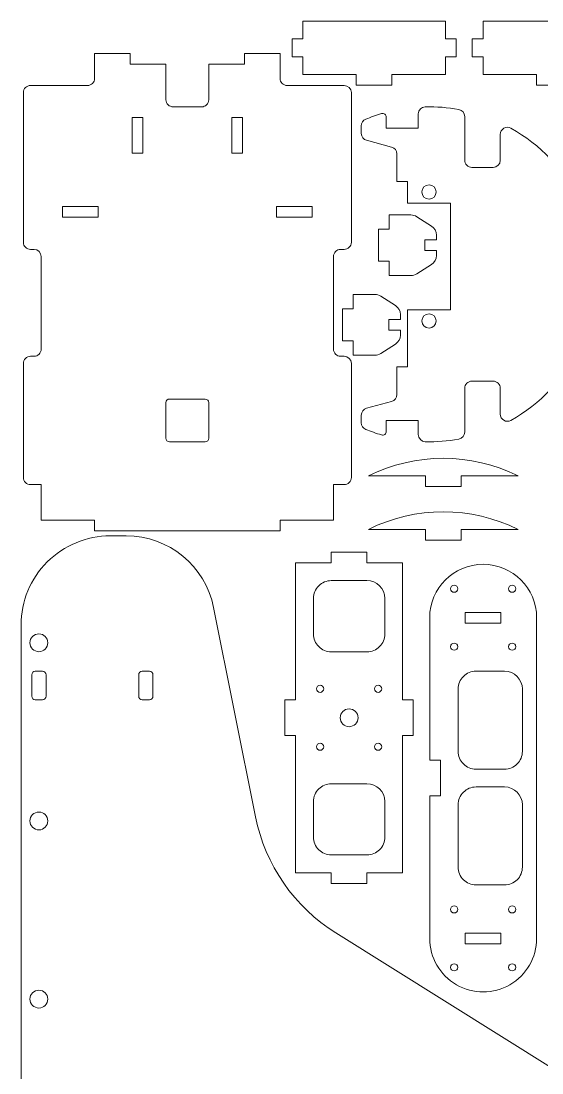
# Model space of a CAD drawing. Header units: millimetres. Extents: x -302 to 289, y -225 to 226.
# Drawn here: x -302.4 to -156.3, y -74.2 to 221 of the extents above; entities that cross this region are included whole.
import ezdxf

# ---------------------------------------------------------------- set-up
doc = ezdxf.new("R2010")
doc.units = ezdxf.units.MM
doc.header["$MEASUREMENT"] = 0
doc.layers.add('Visible (ANSI)', color=7, linetype='Continuous')

msp = doc.modelspace()

# ---------------------------------------------------------------- linework, layer by layer
at = {"layer": 'Visible (ANSI)', "lineweight": 9}
for points in [[(-223.3376, 216.016), (-223.3376, 216.016), (-223.3376, 221.016), (-223.3376, 221.016)], [(-223.3376, 221.016), (-223.3376, 221.016), (-183.3376, 221.016), (-183.3376, 221.016)], [(-183.3376, 221.016), (-183.3376, 221.016), (-183.3376, 216.016), (-183.3376, 216.016)], [(-172.7916, 216.016), (-172.7916, 216.016), (-172.7916, 221.016), (-172.7916, 221.016)], [(-172.7916, 221.016), (-172.7916, 221.016), (-132.7916, 221.016), (-132.7916, 221.016)], [(-226.3376, 211.016), (-226.3376, 211.016), (-226.3376, 216.016), (-226.3376, 216.016)], [(-226.3376, 216.016), (-226.3376, 216.016), (-223.3376, 216.016), (-223.3376, 216.016)], [(-183.3376, 216.016), (-183.3376, 216.016), (-180.3376, 216.016), (-180.3376, 216.016)], [(-180.3376, 216.016), (-180.3376, 216.016), (-180.3376, 211.016), (-180.3376, 211.016)], [(-175.7916, 211.016), (-175.7916, 211.016), (-175.7916, 216.016), (-175.7916, 216.016)], [(-175.7916, 216.016), (-175.7916, 216.016), (-172.7916, 216.016), (-172.7916, 216.016)], [(-281.7267, 204.9272), (-281.7267, 204.9272), (-281.7267, 211.9272), (-281.7267, 211.9272)], [(-281.7267, 211.9272), (-281.7267, 211.9272), (-271.7267, 211.9272), (-271.7267, 211.9272)], [(-271.7267, 211.9272), (-271.7267, 211.9272), (-271.7267, 208.9272), (-271.7267, 208.9272)], [(-239.7267, 208.9272), (-239.7267, 208.9272), (-239.7267, 211.9272), (-239.7267, 211.9272)], [(-239.7267, 211.9272), (-239.7267, 211.9272), (-229.7267, 211.9272), (-229.7267, 211.9272)], [(-229.7267, 211.9272), (-229.7267, 211.9272), (-229.7267, 204.9272), (-229.7267, 204.9272)], [(-223.3376, 211.016), (-223.3376, 211.016), (-226.3376, 211.016), (-226.3376, 211.016)], [(-223.3376, 206.016), (-223.3376, 206.016), (-223.3376, 211.016), (-223.3376, 211.016)], [(-180.3376, 211.016), (-180.3376, 211.016), (-183.3376, 211.016), (-183.3376, 211.016)], [(-183.3376, 211.016), (-183.3376, 211.016), (-183.3376, 206.016), (-183.3376, 206.016)], [(-172.7916, 211.016), (-172.7916, 211.016), (-175.7916, 211.016), (-175.7916, 211.016)], [(-172.7916, 206.016), (-172.7916, 206.016), (-172.7916, 211.016), (-172.7916, 211.016)], [(-271.7267, 208.9272), (-271.7267, 208.9272), (-261.7267, 208.9272), (-261.7267, 208.9272)], [(-261.7267, 208.9272), (-261.7267, 208.9272), (-261.7267, 198.9272), (-261.7267, 198.9272)], [(-249.7267, 198.9272), (-249.7267, 198.9272), (-249.7267, 208.9272), (-249.7267, 208.9272)], [(-249.7267, 208.9272), (-249.7267, 208.9272), (-239.7267, 208.9272), (-239.7267, 208.9272)], [(-208.3376, 206.016), (-208.3376, 206.016), (-223.3376, 206.016), (-223.3376, 206.016)], [(-208.3376, 203.016), (-208.3376, 203.016), (-208.3376, 206.016), (-208.3376, 206.016)], [(-183.3376, 206.016), (-183.3376, 206.016), (-198.3376, 206.016), (-198.3376, 206.016)], [(-198.3376, 206.016), (-198.3376, 206.016), (-198.3376, 203.016), (-198.3376, 203.016)], [(-157.7916, 206.016), (-157.7916, 206.016), (-172.7916, 206.016), (-172.7916, 206.016)], [(-157.7916, 203.016), (-157.7916, 203.016), (-157.7916, 206.016), (-157.7916, 206.016)], [(-301.7267, 158.9272), (-301.7267, 158.9272), (-301.7267, 200.9272), (-301.7267, 200.9272)], [(-299.7267, 202.9272), (-299.7267, 202.9272), (-283.7267, 202.9272), (-283.7267, 202.9272)], [(-227.7267, 202.9272), (-227.7267, 202.9272), (-211.7267, 202.9272), (-211.7267, 202.9272)], [(-209.7267, 200.9272), (-209.7267, 202.0318), (-210.6221, 202.9272), (-211.7266, 202.9272)], [(-209.7267, 200.9272), (-209.7267, 200.9272), (-209.7267, 158.9272), (-209.7267, 158.9272)], [(-198.3376, 203.016), (-198.3376, 203.016), (-208.3376, 203.016), (-208.3376, 203.016)], [(-147.7916, 203.016), (-147.7916, 203.016), (-157.7916, 203.016), (-157.7916, 203.016)], [(-259.7267, 196.9272), (-259.7267, 196.9272), (-251.7267, 196.9272), (-251.7267, 196.9272)], [(-201.2204, 195.0303), (-202.7368, 194.5836), (-204.2297, 194.0606), (-205.6933, 193.4634)], [(-188.9822, 196.9347), (-190.0692, 196.9105), (-190.9378, 196.0224), (-190.9378, 194.9352)], [(-190.9378, 190.9463), (-190.9378, 190.9463), (-190.9378, 194.9352), (-190.9378, 194.9352)], [(-179.5822, 196.1976), (-182.6829, 196.7578), (-185.8321, 197.0047), (-188.9822, 196.9347)], [(-177.9378, 194.2295), (-177.9378, 195.1969), (-178.6302, 196.0256), (-179.5822, 196.1976)], [(-271.2267, 193.9272), (-271.2267, 193.9272), (-268.2267, 193.9272), (-268.2267, 193.9272)], [(-271.2267, 183.9272), (-271.2267, 183.9272), (-271.2267, 193.9272), (-271.2267, 193.9272)], [(-268.2267, 193.9272), (-268.2267, 193.9272), (-268.2267, 183.9272), (-268.2267, 183.9272)], [(-243.2267, 193.9272), (-243.2267, 193.9272), (-240.2267, 193.9272), (-240.2267, 193.9272)], [(-243.2267, 183.9272), (-243.2267, 183.9272), (-243.2267, 193.9272), (-243.2267, 193.9272)], [(-240.2267, 193.9272), (-240.2267, 193.9272), (-240.2267, 183.9272), (-240.2267, 183.9272)], [(-205.6933, 193.4634), (-206.4459, 193.1564), (-206.9378, 192.4244), (-206.9378, 191.6116)], [(-199.9378, 194.0711), (-199.9378, 194.0711), (-199.9378, 190.9463), (-199.9378, 190.9463)], [(-177.9378, 194.2295), (-177.9378, 194.2295), (-177.9378, 181.9463), (-177.9378, 181.9463)], [(-206.9378, 189.4693), (-206.9378, 189.4693), (-206.9378, 191.6116), (-206.9378, 191.6116)], [(-206.9378, 189.4693), (-206.9378, 188.5641), (-206.3298, 187.7717), (-205.4554, 187.5375)], [(-199.9378, 190.9463), (-199.9378, 190.9463), (-190.9378, 190.9463), (-190.9378, 190.9463)], [(-167.9378, 181.9463), (-167.9378, 181.9463), (-167.9378, 189.2019), (-167.9378, 189.2019)], [(-145.8902, 170.9463), (-150.099, 179.3734), (-156.7428, 186.3414), (-164.96, 190.9465)], [(-198.4201, 185.6524), (-198.4201, 185.6524), (-205.4554, 187.5375), (-205.4554, 187.5375)], [(-268.2267, 183.9272), (-268.2267, 183.9272), (-271.2267, 183.9272), (-271.2267, 183.9272)], [(-240.2267, 183.9272), (-240.2267, 183.9272), (-243.2267, 183.9272), (-243.2267, 183.9272)], [(-196.9378, 183.7205), (-196.9378, 184.6257), (-197.5458, 185.4181), (-198.4201, 185.6524)], [(-196.9378, 175.9463), (-196.9378, 175.9463), (-196.9378, 183.7205), (-196.9378, 183.7205)], [(-169.9378, 179.9463), (-168.8332, 179.9463), (-167.9378, 180.8417), (-167.9378, 181.9463)], [(-175.9378, 179.9463), (-175.9378, 179.9463), (-169.9378, 179.9463), (-169.9378, 179.9463)], [(-193.9378, 175.9463), (-193.9378, 175.9463), (-196.9378, 175.9463), (-196.9378, 175.9463)], [(-193.9378, 169.9463), (-193.9378, 169.9463), (-193.9378, 175.9463), (-193.9378, 175.9463)], [(-290.7267, 168.9272), (-290.7267, 168.9272), (-280.7267, 168.9272), (-280.7267, 168.9272)], [(-290.7267, 165.9272), (-290.7267, 165.9272), (-290.7267, 168.9272), (-290.7267, 168.9272)], [(-280.7267, 168.9272), (-280.7267, 168.9272), (-280.7267, 165.9272), (-280.7267, 165.9272)], [(-230.7267, 168.9272), (-230.7267, 168.9272), (-220.7267, 168.9272), (-220.7267, 168.9272)], [(-230.7267, 165.9272), (-230.7267, 165.9272), (-230.7267, 168.9272), (-230.7267, 168.9272)], [(-220.7267, 168.9272), (-220.7267, 168.9272), (-220.7267, 165.9272), (-220.7267, 165.9272)], [(-181.9378, 169.9463), (-181.9378, 169.9463), (-193.9378, 169.9463), (-193.9378, 169.9463)], [(-181.9378, 139.9464), (-181.9378, 139.9464), (-181.9378, 169.9463), (-181.9378, 169.9463)], [(-280.7267, 165.9272), (-280.7267, 165.9272), (-290.7267, 165.9272), (-290.7267, 165.9272)], [(-220.7267, 165.9272), (-220.7267, 165.9272), (-230.7267, 165.9272), (-230.7267, 165.9272)], [(-199.1281, 162.5835), (-199.1281, 162.5835), (-199.1281, 166.5835), (-199.1281, 166.5835)], [(-199.1281, 166.5835), (-199.1281, 166.5835), (-193.006, 166.5835), (-193.006, 166.5835)], [(-191.3887, 166.1103), (-191.8715, 166.4193), (-192.4328, 166.5835), (-193.006, 166.5835)], [(-191.3887, 166.1103), (-191.3887, 166.1103), (-187.2614, 163.4685), (-187.2614, 163.4685)], [(-202.1281, 153.5835), (-202.1281, 153.5835), (-202.1281, 162.5835), (-202.1281, 162.5835)], [(-202.1281, 162.5835), (-202.1281, 162.5835), (-199.1281, 162.5835), (-199.1281, 162.5835)], [(-185.8787, 160.9418), (-185.8787, 161.9647), (-186.3999, 162.9171), (-187.2614, 163.4685)], [(-185.8787, 159.5835), (-185.8787, 159.5835), (-189.1281, 159.5835), (-189.1281, 159.5835)], [(-189.1281, 159.5835), (-189.1281, 159.5835), (-189.1281, 156.5835), (-189.1281, 156.5835)], [(-185.8787, 160.9418), (-185.8787, 160.9418), (-185.8787, 159.5835), (-185.8787, 159.5835)], [(-298.7267, 156.9272), (-298.7267, 156.9272), (-299.7267, 156.9272), (-299.7267, 156.9272)], [(-296.7267, 154.9272), (-296.7267, 156.0318), (-297.6221, 156.9272), (-298.7266, 156.9272)], [(-211.7267, 156.9272), (-211.7267, 156.9272), (-212.7267, 156.9272), (-212.7267, 156.9272)], [(-189.1281, 156.5835), (-189.1281, 156.5835), (-185.8787, 156.5835), (-185.8787, 156.5835)], [(-185.8787, 156.5835), (-185.8787, 156.5835), (-185.8787, 155.2252), (-185.8787, 155.2252)], [(-296.7267, 128.9272), (-296.7267, 128.9272), (-296.7267, 154.9272), (-296.7267, 154.9272)], [(-214.7267, 154.9272), (-214.7267, 154.9272), (-214.7267, 128.9272), (-214.7267, 128.9272)], [(-199.1281, 153.5835), (-199.1281, 153.5835), (-202.1281, 153.5835), (-202.1281, 153.5835)], [(-199.1281, 149.5835), (-199.1281, 149.5835), (-199.1281, 153.5835), (-199.1281, 153.5835)], [(-187.2614, 152.6985), (-186.3999, 153.2499), (-185.8787, 154.2023), (-185.8787, 155.2252)], [(-187.2614, 152.6985), (-187.2614, 152.6985), (-191.3887, 150.0568), (-191.3887, 150.0568)], [(-193.006, 149.5835), (-193.006, 149.5835), (-199.1281, 149.5835), (-199.1281, 149.5835)], [(-193.006, 149.5835), (-192.4328, 149.5835), (-191.8715, 149.7477), (-191.3887, 150.0568)], [(-209.2225, 140.2564), (-209.2225, 140.2564), (-209.2225, 144.2564), (-209.2225, 144.2564)], [(-209.2225, 144.2564), (-209.2225, 144.2564), (-203.1004, 144.2564), (-203.1004, 144.2564)], [(-201.4831, 143.7832), (-201.9659, 144.0922), (-202.5272, 144.2564), (-203.1004, 144.2564)], [(-201.4831, 143.7832), (-201.4831, 143.7832), (-197.3558, 141.1414), (-197.3558, 141.1414)], [(-212.2225, 131.2564), (-212.2225, 131.2564), (-212.2225, 140.2564), (-212.2225, 140.2564)], [(-212.2225, 140.2564), (-212.2225, 140.2564), (-209.2225, 140.2564), (-209.2225, 140.2564)], [(-195.9731, 138.6147), (-195.9731, 139.6376), (-196.4943, 140.59), (-197.3558, 141.1414)], [(-193.9378, 123.9464), (-193.9378, 123.9464), (-193.9378, 139.9464), (-193.9378, 139.9464)], [(-193.9378, 139.9464), (-193.9378, 139.9464), (-181.9378, 139.9464), (-181.9378, 139.9464)], [(-195.9731, 137.2564), (-195.9731, 137.2564), (-199.2225, 137.2564), (-199.2225, 137.2564)], [(-199.2225, 137.2564), (-199.2225, 137.2564), (-199.2225, 134.2564), (-199.2225, 134.2564)], [(-195.9731, 138.6147), (-195.9731, 138.6147), (-195.9731, 137.2564), (-195.9731, 137.2564)], [(-199.2225, 134.2564), (-199.2225, 134.2564), (-195.9731, 134.2564), (-195.9731, 134.2564)], [(-197.3558, 130.3714), (-196.4943, 130.9228), (-195.9731, 131.8752), (-195.9731, 132.8981)], [(-195.9731, 134.2564), (-195.9731, 134.2564), (-195.9731, 132.8981), (-195.9731, 132.8981)], [(-209.2225, 131.2564), (-209.2225, 131.2564), (-212.2225, 131.2564), (-212.2225, 131.2564)], [(-209.2225, 127.2564), (-209.2225, 127.2564), (-209.2225, 131.2564), (-209.2225, 131.2564)], [(-197.3558, 130.3714), (-197.3558, 130.3714), (-201.4831, 127.7297), (-201.4831, 127.7297)], [(-203.1004, 127.2564), (-203.1004, 127.2564), (-209.2225, 127.2564), (-209.2225, 127.2564)], [(-203.1004, 127.2564), (-202.5272, 127.2564), (-201.9659, 127.4206), (-201.4831, 127.7297)], [(-164.96, 108.9461), (-156.7428, 113.5513), (-150.099, 120.5193), (-145.8902, 128.9464)], [(-301.7267, 92.9272), (-301.7267, 92.9272), (-301.7267, 124.9272), (-301.7267, 124.9272)], [(-299.7267, 126.9272), (-299.7267, 126.9272), (-298.7267, 126.9272), (-298.7267, 126.9272)], [(-212.7267, 126.9272), (-212.7267, 126.9272), (-211.7267, 126.9272), (-211.7267, 126.9272)], [(-209.7267, 124.9272), (-209.7267, 126.0318), (-210.6221, 126.9272), (-211.7266, 126.9272)], [(-209.7267, 124.9272), (-209.7267, 124.9272), (-209.7267, 92.9272), (-209.7267, 92.9272)], [(-196.9378, 116.1722), (-196.9378, 116.1722), (-196.9378, 123.9464), (-196.9378, 123.9464)], [(-196.9378, 123.9464), (-196.9378, 123.9464), (-193.9378, 123.9464), (-193.9378, 123.9464)], [(-169.9378, 119.9464), (-169.9378, 119.9464), (-175.9378, 119.9464), (-175.9378, 119.9464)], [(-198.4201, 114.2403), (-197.5458, 114.4746), (-196.9378, 115.2669), (-196.9378, 116.1721)], [(-177.9378, 117.9464), (-177.9378, 117.9464), (-177.9378, 105.6632), (-177.9378, 105.6632)], [(-167.9378, 110.6908), (-167.9378, 110.6908), (-167.9378, 117.9464), (-167.9378, 117.9464)], [(-261.7267, 103.9272), (-261.7267, 103.9272), (-261.7267, 113.9272), (-261.7267, 113.9272)], [(-260.7267, 114.9272), (-260.7267, 114.9272), (-250.7267, 114.9272), (-250.7267, 114.9272)], [(-249.7267, 113.9272), (-249.7267, 114.4795), (-250.1744, 114.9272), (-250.7267, 114.9272)], [(-249.7267, 113.9272), (-249.7267, 113.9272), (-249.7267, 103.9272), (-249.7267, 103.9272)], [(-205.4554, 112.3552), (-206.3298, 112.1209), (-206.9378, 111.3286), (-206.9378, 110.4234)], [(-205.4554, 112.3552), (-205.4554, 112.3552), (-198.4201, 114.2403), (-198.4201, 114.2403)], [(-206.9378, 108.2811), (-206.9378, 108.2811), (-206.9378, 110.4234), (-206.9378, 110.4234)], [(-206.9378, 108.2811), (-206.9378, 107.4683), (-206.4459, 106.7363), (-205.6933, 106.4293)], [(-205.6933, 106.4293), (-204.2297, 105.8321), (-202.7368, 105.3091), (-201.2204, 104.8623)], [(-190.9378, 108.9464), (-190.9378, 108.9464), (-199.9378, 108.9464), (-199.9378, 108.9464)], [(-199.9378, 108.9464), (-199.9378, 108.9464), (-199.9378, 105.8216), (-199.9378, 105.8216)], [(-190.9378, 104.9575), (-190.9378, 104.9575), (-190.9378, 108.9464), (-190.9378, 108.9464)], [(-190.9378, 104.9575), (-190.9378, 103.8702), (-190.0692, 102.9822), (-188.9822, 102.958)], [(-188.9822, 102.958), (-185.8321, 102.888), (-182.6829, 103.1349), (-179.5822, 103.6951)], [(-179.5822, 103.6951), (-178.6302, 103.867), (-177.9378, 104.6958), (-177.9378, 105.6632)], [(-250.7267, 102.9272), (-250.7267, 102.9272), (-260.7267, 102.9272), (-260.7267, 102.9272)], [(-162.949, 93.35), (-176.1704, 99.9532), (-191.7276, 99.9532), (-204.949, 93.35)], [(-188.949, 93.35), (-188.949, 93.35), (-204.949, 93.35), (-204.949, 93.35)], [(-188.949, 90.35), (-188.949, 90.35), (-188.949, 93.35), (-188.949, 93.35)], [(-162.949, 93.35), (-162.949, 93.35), (-178.949, 93.35), (-178.949, 93.35)], [(-178.949, 93.35), (-178.949, 93.35), (-178.949, 90.35), (-178.949, 90.35)], [(-296.7267, 90.9272), (-296.7267, 90.9272), (-299.7267, 90.9272), (-299.7267, 90.9272)], [(-296.7267, 80.9272), (-296.7267, 80.9272), (-296.7267, 90.9272), (-296.7267, 90.9272)], [(-211.7267, 90.9272), (-211.7267, 90.9272), (-214.7267, 90.9272), (-214.7267, 90.9272)], [(-214.7267, 90.9272), (-214.7267, 90.9272), (-214.7267, 80.9272), (-214.7267, 80.9272)], [(-178.949, 90.35), (-178.949, 90.35), (-188.949, 90.35), (-188.949, 90.35)], [(-162.949, 78.328), (-176.1704, 84.9312), (-191.7276, 84.9312), (-204.949, 78.328)], [(-281.7267, 80.9272), (-281.7267, 80.9272), (-296.7267, 80.9272), (-296.7267, 80.9272)], [(-281.7267, 77.9272), (-281.7267, 77.9272), (-281.7267, 80.9272), (-281.7267, 80.9272)], [(-214.7267, 80.9272), (-214.7267, 80.9272), (-229.7267, 80.9272), (-229.7267, 80.9272)], [(-229.7267, 80.9272), (-229.7267, 80.9272), (-229.7267, 77.9272), (-229.7267, 77.9272)], [(-229.7267, 77.9272), (-229.7267, 77.9272), (-281.7267, 77.9272), (-281.7267, 77.9272)], [(-188.949, 78.328), (-188.949, 78.328), (-204.949, 78.328), (-204.949, 78.328)], [(-188.949, 75.328), (-188.949, 75.328), (-188.949, 78.328), (-188.949, 78.328)], [(-162.949, 78.328), (-162.949, 78.328), (-178.949, 78.328), (-178.949, 78.328)], [(-178.949, 78.328), (-178.949, 78.328), (-178.949, 75.328), (-178.949, 75.328)], [(-272.8659, 76.5253), (-272.8659, 76.5253), (-277.3709, 76.5253), (-277.3709, 76.5253)], [(-248.3514, 56.4283), (-250.6886, 68.1139), (-260.9489, 76.5253), (-272.8659, 76.5253)], [(-178.949, 75.328), (-178.949, 75.328), (-188.949, 75.328), (-188.949, 75.328)], [(-215.3483, 68.9795), (-215.3483, 68.9795), (-215.3483, 71.9795), (-215.3483, 71.9795)], [(-215.3483, 71.9795), (-215.3483, 71.9795), (-205.3483, 71.9795), (-205.3483, 71.9795)], [(-205.3483, 71.9795), (-205.3483, 71.9795), (-205.3483, 68.9795), (-205.3483, 68.9795)], [(-225.3483, 30.4795), (-225.3483, 30.4795), (-225.3483, 68.9795), (-225.3483, 68.9795)], [(-225.3483, 68.9795), (-225.3483, 68.9795), (-215.3483, 68.9795), (-215.3483, 68.9795)], [(-205.3483, 68.9795), (-205.3483, 68.9795), (-195.3483, 68.9795), (-195.3483, 68.9795)], [(-195.3483, 68.9795), (-195.3483, 68.9795), (-195.3483, 30.4795), (-195.3483, 30.4795)], [(-215.3483, 63.9795), (-215.3483, 63.9795), (-205.3483, 63.9795), (-205.3483, 63.9795)], [(-200.3483, 58.9795), (-200.3483, 61.7409), (-202.5868, 63.9795), (-205.3482, 63.9795)], [(-236.6025, -2.3164), (-236.6025, -2.3164), (-248.3514, 56.4283), (-248.3514, 56.4283)], [(-220.3483, 48.9795), (-220.3483, 48.9795), (-220.3483, 58.9795), (-220.3483, 58.9795)], [(-200.3483, 58.9795), (-200.3483, 58.9795), (-200.3483, 48.9795), (-200.3483, 48.9795)], [(-187.7537, 13.5598), (-187.7537, 13.5598), (-187.7537, 53.5598), (-187.7537, 53.5598)], [(-177.7537, 55.0598), (-177.7537, 55.0598), (-167.7537, 55.0598), (-167.7537, 55.0598)], [(-177.7537, 52.0598), (-177.7537, 52.0598), (-177.7537, 55.0598), (-177.7537, 55.0598)], [(-167.7537, 55.0598), (-167.7537, 55.0598), (-167.7537, 52.0598), (-167.7537, 52.0598)], [(-157.7537, 53.5598), (-157.7537, 53.5598), (-157.7537, -36.4402), (-157.7537, -36.4402)], [(-302.3709, 51.5253), (-302.3709, 51.5253), (-302.3709, -107.7134), (-302.3709, -107.7134)], [(-167.7537, 52.0598), (-167.7537, 52.0598), (-177.7537, 52.0598), (-177.7537, 52.0598)], [(-205.3483, 43.9795), (-205.3483, 43.9795), (-215.3483, 43.9795), (-215.3483, 43.9795)], [(-298.3709, 38.5253), (-298.3709, 38.5253), (-296.3709, 38.5253), (-296.3709, 38.5253)], [(-268.3709, 38.5253), (-268.3709, 38.5253), (-266.3709, 38.5253), (-266.3709, 38.5253)], [(-174.7537, 38.5598), (-174.7537, 38.5598), (-166.7537, 38.5598), (-166.7537, 38.5598)], [(-161.7537, 33.5598), (-161.7537, 36.3213), (-163.9923, 38.5598), (-166.7537, 38.5598)], [(-299.3709, 31.5253), (-299.3709, 31.5253), (-299.3709, 37.5253), (-299.3709, 37.5253)], [(-295.3709, 37.5253), (-295.3709, 37.5253), (-295.3709, 31.5253), (-295.3709, 31.5253)], [(-269.3709, 31.5253), (-269.3709, 31.5253), (-269.3709, 37.5253), (-269.3709, 37.5253)], [(-265.3709, 37.5253), (-265.3709, 37.5253), (-265.3709, 31.5253), (-265.3709, 31.5253)], [(-179.7537, 16.0598), (-179.7537, 16.0598), (-179.7537, 33.5598), (-179.7537, 33.5598)], [(-161.7537, 33.5598), (-161.7537, 33.5598), (-161.7537, 16.0598), (-161.7537, 16.0598)], [(-296.3709, 30.5253), (-296.3709, 30.5253), (-298.3709, 30.5253), (-298.3709, 30.5253)], [(-296.3709, 30.5254), (-295.8186, 30.5254), (-295.3709, 30.9731), (-295.3709, 31.5253)], [(-266.3709, 30.5253), (-266.3709, 30.5253), (-268.3709, 30.5253), (-268.3709, 30.5253)], [(-266.3709, 30.5254), (-265.8186, 30.5254), (-265.3709, 30.9731), (-265.3709, 31.5253)], [(-228.3483, 20.4795), (-228.3483, 20.4795), (-228.3483, 30.4795), (-228.3483, 30.4795)], [(-228.3483, 30.4795), (-228.3483, 30.4795), (-225.3483, 30.4795), (-225.3483, 30.4795)], [(-195.3483, 30.4795), (-195.3483, 30.4795), (-192.3483, 30.4795), (-192.3483, 30.4795)], [(-192.3483, 30.4795), (-192.3483, 30.4795), (-192.3483, 20.4795), (-192.3483, 20.4795)], [(-225.3483, 20.4795), (-225.3483, 20.4795), (-228.3483, 20.4795), (-228.3483, 20.4795)], [(-225.3483, -18.0204), (-225.3483, -18.0204), (-225.3483, 20.4795), (-225.3483, 20.4795)], [(-192.3483, 20.4795), (-192.3483, 20.4795), (-195.3483, 20.4795), (-195.3483, 20.4795)], [(-195.3483, 20.4795), (-195.3483, 20.4795), (-195.3483, -18.0204), (-195.3483, -18.0204)], [(-184.7537, 13.5598), (-184.7537, 13.5598), (-187.7537, 13.5598), (-187.7537, 13.5598)], [(-184.7537, 3.5598), (-184.7537, 3.5598), (-184.7537, 13.5598), (-184.7537, 13.5598)], [(-166.7537, 11.0598), (-166.7537, 11.0598), (-174.7537, 11.0598), (-174.7537, 11.0598)], [(-215.3483, 6.9796), (-215.3483, 6.9796), (-205.3483, 6.9796), (-205.3483, 6.9796)], [(-200.3483, 1.9796), (-200.3483, 4.741), (-202.5868, 6.9796), (-205.3482, 6.9796)], [(-174.7537, 6.0598), (-174.7537, 6.0598), (-166.7537, 6.0598), (-166.7537, 6.0598)], [(-161.7537, 1.0598), (-161.7537, 3.8213), (-163.9923, 6.0598), (-166.7537, 6.0598)], [(-187.7537, -36.4402), (-187.7537, -36.4402), (-187.7537, 3.5598), (-187.7537, 3.5598)], [(-187.7537, 3.5598), (-187.7537, 3.5598), (-184.7537, 3.5598), (-184.7537, 3.5598)], [(-220.3483, -8.0204), (-220.3483, -8.0204), (-220.3483, 1.9796), (-220.3483, 1.9796)], [(-200.3483, 1.9796), (-200.3483, 1.9796), (-200.3483, -8.0204), (-200.3483, -8.0204)], [(-179.7537, -16.4402), (-179.7537, -16.4402), (-179.7537, 1.0598), (-179.7537, 1.0598)], [(-161.7537, 1.0598), (-161.7537, 1.0598), (-161.7537, -16.4402), (-161.7537, -16.4402)], [(-236.6025, -2.3164), (-233.9018, -15.82), (-225.7512, -27.6119), (-214.0734, -34.9106)], [(-205.3483, -13.0204), (-205.3483, -13.0204), (-215.3483, -13.0204), (-215.3483, -13.0204)], [(-215.3483, -18.0204), (-215.3483, -18.0204), (-225.3483, -18.0204), (-225.3483, -18.0204)], [(-215.3483, -21.0204), (-215.3483, -21.0204), (-215.3483, -18.0204), (-215.3483, -18.0204)], [(-205.3483, -18.0204), (-205.3483, -18.0204), (-205.3483, -21.0204), (-205.3483, -21.0204)], [(-195.3483, -18.0204), (-195.3483, -18.0204), (-205.3483, -18.0204), (-205.3483, -18.0204)], [(-205.3483, -21.0204), (-205.3483, -21.0204), (-215.3483, -21.0204), (-215.3483, -21.0204)], [(-166.7537, -21.4402), (-166.7537, -21.4402), (-174.7537, -21.4402), (-174.7537, -21.4402)], [(-152.3709, -73.4746), (-152.3709, -73.4746), (-214.0734, -34.9106), (-214.0734, -34.9106)], [(-177.7537, -34.9402), (-177.7537, -34.9402), (-167.7537, -34.9402), (-167.7537, -34.9402)], [(-177.7537, -37.9402), (-177.7537, -37.9402), (-177.7537, -34.9402), (-177.7537, -34.9402)], [(-167.7537, -34.9402), (-167.7537, -34.9402), (-167.7537, -37.9402), (-167.7537, -37.9402)], [(-167.7537, -37.9402), (-167.7537, -37.9402), (-177.7537, -37.9402), (-177.7537, -37.9402)]]:
    msp.add_open_spline(points, degree=3, dxfattribs=at)
for points, knots in [([(-283.7267, 202.9272), (-283.1962, 202.9272), (-282.6875, 203.1379), (-282.3124, 203.513), (-282.3124, 203.513), (-281.9374, 203.8881), (-281.7267, 204.3968), (-281.7267, 204.9272)], [0, 0, 0, 0, 0.33333333, 0.33333333, 0.33333333, 0.33333333, 1, 1, 1, 1]), ([(-229.7267, 204.9272), (-229.7267, 204.3968), (-229.5159, 203.8881), (-229.1409, 203.513), (-229.1409, 203.513), (-228.7658, 203.1379), (-228.2571, 202.9272), (-227.7267, 202.9272)], [0, 0, 0, 0, 0.33333333, 0.33333333, 0.33333333, 0.33333333, 1, 1, 1, 1]), ([(-299.7267, 202.9272), (-300.2571, 202.9272), (-300.7658, 202.7165), (-301.1409, 202.3414), (-301.1409, 202.3414), (-301.5159, 201.9664), (-301.7267, 201.4577), (-301.7267, 200.9272)], [0, 0, 0, 0, 0.33333333, 0.33333333, 0.33333333, 0.33333333, 1, 1, 1, 1]), ([(-261.7267, 198.9272), (-261.7267, 198.3968), (-261.5159, 197.8881), (-261.1409, 197.513), (-261.1409, 197.513), (-260.7658, 197.1379), (-260.2571, 196.9272), (-259.7267, 196.9272)], [0, 0, 0, 0, 0.33333333, 0.33333333, 0.33333333, 0.33333333, 1, 1, 1, 1]), ([(-251.7267, 196.9272), (-251.1962, 196.9272), (-250.6875, 197.1379), (-250.3124, 197.513), (-250.3124, 197.513), (-249.9374, 197.8881), (-249.7267, 198.3968), (-249.7267, 198.9272)], [0, 0, 0, 0, 0.33333333, 0.33333333, 0.33333333, 0.33333333, 1, 1, 1, 1]), ([(-199.9378, 194.0711), (-199.9378, 194.3863), (-200.0864, 194.6831), (-200.3389, 194.8719), (-200.3389, 194.8719), (-200.5913, 195.0607), (-200.918, 195.1194), (-201.2204, 195.0303)], [0, 0, 0, 0, 0.33333333, 0.33333333, 0.33333333, 0.33333333, 1, 1, 1, 1]), ([(-164.96, 190.9465), (-165.5793, 191.2936), (-166.3363, 191.2864), (-166.9488, 190.9275), (-166.9488, 190.9275), (-167.5614, 190.5686), (-167.9378, 189.9118), (-167.9378, 189.2019)], [0, 0, 0, 0, 0.33333333, 0.33333333, 0.33333333, 0.33333333, 1, 1, 1, 1]), ([(-177.9378, 181.9463), (-177.9378, 181.4159), (-177.7271, 180.9071), (-177.352, 180.5321), (-177.352, 180.5321), (-176.9769, 180.157), (-176.4682, 179.9463), (-175.9378, 179.9463)], [0, 0, 0, 0, 0.33333333, 0.33333333, 0.33333333, 0.33333333, 1, 1, 1, 1]), ([(-185.9378, 173.0463), (-185.9378, 174.1509), (-186.8332, 175.0463), (-187.9378, 175.0463), (-187.9378, 175.0463), (-189.0423, 175.0463), (-189.9378, 174.1509), (-189.9378, 173.0463), (-189.9378, 173.0463), (-189.9378, 171.9417), (-189.0424, 171.0463), (-187.9378, 171.0463), (-187.9378, 171.0463), (-186.8332, 171.0463), (-185.9378, 171.9417), (-185.9378, 173.0463)], [0, 0, 0, 0, 0.2, 0.2, 0.2, 0.2, 0.4, 0.4, 0.4, 0.4, 0.6, 0.6, 0.6, 0.6, 1, 1, 1, 1]), ([(-301.7267, 158.9272), (-301.7267, 158.3968), (-301.5159, 157.8881), (-301.1409, 157.513), (-301.1409, 157.513), (-300.7658, 157.1379), (-300.2571, 156.9272), (-299.7267, 156.9272)], [0, 0, 0, 0, 0.33333333, 0.33333333, 0.33333333, 0.33333333, 1, 1, 1, 1]), ([(-212.7267, 156.9272), (-213.2571, 156.9272), (-213.7658, 156.7165), (-214.1409, 156.3414), (-214.1409, 156.3414), (-214.5159, 155.9664), (-214.7267, 155.4577), (-214.7267, 154.9272)], [0, 0, 0, 0, 0.33333333, 0.33333333, 0.33333333, 0.33333333, 1, 1, 1, 1]), ([(-211.7267, 156.9272), (-211.1962, 156.9272), (-210.6875, 157.1379), (-210.3124, 157.513), (-210.3124, 157.513), (-209.9374, 157.8881), (-209.7267, 158.3968), (-209.7267, 158.9272)], [0, 0, 0, 0, 0.33333333, 0.33333333, 0.33333333, 0.33333333, 1, 1, 1, 1]), ([(-185.9378, 136.8464), (-185.9378, 137.951), (-186.8332, 138.8464), (-187.9378, 138.8464), (-187.9378, 138.8464), (-189.0423, 138.8464), (-189.9378, 137.951), (-189.9378, 136.8464), (-189.9378, 136.8464), (-189.9378, 135.7418), (-189.0424, 134.8464), (-187.9378, 134.8464), (-187.9378, 134.8464), (-186.8332, 134.8464), (-185.9378, 135.7418), (-185.9378, 136.8464)], [0, 0, 0, 0, 0.2, 0.2, 0.2, 0.2, 0.4, 0.4, 0.4, 0.4, 0.6, 0.6, 0.6, 0.6, 1, 1, 1, 1]), ([(-298.7267, 126.9272), (-298.1962, 126.9272), (-297.6875, 127.1379), (-297.3124, 127.513), (-297.3124, 127.513), (-296.9374, 127.8881), (-296.7267, 128.3968), (-296.7267, 128.9272)], [0, 0, 0, 0, 0.33333333, 0.33333333, 0.33333333, 0.33333333, 1, 1, 1, 1]), ([(-214.7267, 128.9272), (-214.7267, 128.3968), (-214.5159, 127.8881), (-214.1409, 127.513), (-214.1409, 127.513), (-213.7658, 127.1379), (-213.2571, 126.9272), (-212.7267, 126.9272)], [0, 0, 0, 0, 0.33333333, 0.33333333, 0.33333333, 0.33333333, 1, 1, 1, 1]), ([(-299.7267, 126.9272), (-300.2571, 126.9272), (-300.7658, 126.7165), (-301.1409, 126.3414), (-301.1409, 126.3414), (-301.5159, 125.9664), (-301.7267, 125.4577), (-301.7267, 124.9272)], [0, 0, 0, 0, 0.33333333, 0.33333333, 0.33333333, 0.33333333, 1, 1, 1, 1]), ([(-175.9378, 119.9464), (-176.4682, 119.9464), (-176.9769, 119.7357), (-177.352, 119.3606), (-177.352, 119.3606), (-177.7271, 118.9855), (-177.9378, 118.4768), (-177.9378, 117.9464)], [0, 0, 0, 0, 0.33333333, 0.33333333, 0.33333333, 0.33333333, 1, 1, 1, 1]), ([(-167.9378, 117.9464), (-167.9378, 118.4768), (-168.1485, 118.9855), (-168.5236, 119.3606), (-168.5236, 119.3606), (-168.8986, 119.7357), (-169.4074, 119.9464), (-169.9378, 119.9464)], [0, 0, 0, 0, 0.33333333, 0.33333333, 0.33333333, 0.33333333, 1, 1, 1, 1]), ([(-260.7267, 114.9272), (-260.9919, 114.9272), (-261.2462, 114.8219), (-261.4338, 114.6343), (-261.4338, 114.6343), (-261.6213, 114.4468), (-261.7267, 114.1924), (-261.7267, 113.9272)], [0, 0, 0, 0, 0.33333333, 0.33333333, 0.33333333, 0.33333333, 1, 1, 1, 1]), ([(-167.9378, 110.6908), (-167.9378, 109.9808), (-167.5614, 109.3241), (-166.9488, 108.9652), (-166.9488, 108.9652), (-166.3363, 108.6063), (-165.5793, 108.599), (-164.96, 108.9461)], [0, 0, 0, 0, 0.33333333, 0.33333333, 0.33333333, 0.33333333, 1, 1, 1, 1]), ([(-261.7267, 103.9272), (-261.7267, 103.662), (-261.6213, 103.4077), (-261.4338, 103.2201), (-261.4338, 103.2201), (-261.2462, 103.0326), (-260.9919, 102.9272), (-260.7267, 102.9272)], [0, 0, 0, 0, 0.33333333, 0.33333333, 0.33333333, 0.33333333, 1, 1, 1, 1]), ([(-250.7267, 102.9272), (-250.4614, 102.9272), (-250.2071, 103.0326), (-250.0196, 103.2201), (-250.0196, 103.2201), (-249.832, 103.4077), (-249.7267, 103.662), (-249.7267, 103.9272)], [0, 0, 0, 0, 0.33333333, 0.33333333, 0.33333333, 0.33333333, 1, 1, 1, 1]), ([(-201.2204, 104.8623), (-200.918, 104.7732), (-200.5913, 104.8319), (-200.3389, 105.0207), (-200.3389, 105.0207), (-200.0864, 105.2095), (-199.9378, 105.5063), (-199.9378, 105.8216)], [0, 0, 0, 0, 0.33333333, 0.33333333, 0.33333333, 0.33333333, 1, 1, 1, 1]), ([(-301.7267, 92.9272), (-301.7267, 92.3968), (-301.5159, 91.8881), (-301.1409, 91.513), (-301.1409, 91.513), (-300.7658, 91.1379), (-300.2571, 90.9272), (-299.7267, 90.9272)], [0, 0, 0, 0, 0.33333333, 0.33333333, 0.33333333, 0.33333333, 1, 1, 1, 1]), ([(-211.7267, 90.9272), (-211.1962, 90.9272), (-210.6875, 91.1379), (-210.3124, 91.513), (-210.3124, 91.513), (-209.9374, 91.8881), (-209.7267, 92.3968), (-209.7267, 92.9272)], [0, 0, 0, 0, 0.33333333, 0.33333333, 0.33333333, 0.33333333, 1, 1, 1, 1]), ([(-277.3709, 76.5253), (-284.0013, 76.5253), (-290.3601, 73.8914), (-295.0485, 69.203), (-295.0485, 69.203), (-299.7369, 64.5146), (-302.3709, 58.1558), (-302.3709, 51.5253)], [0, 0, 0, 0, 0.33333333, 0.33333333, 0.33333333, 0.33333333, 1, 1, 1, 1]), ([(-157.7537, 53.5598), (-157.7537, 61.8441), (-164.4694, 68.5598), (-172.7537, 68.5598), (-172.7537, 68.5598), (-181.0379, 68.5599), (-187.7536, 61.8442), (-187.7537, 53.5599)], [0, 0, 0, 0, 0.33333333, 0.33333333, 0.33333333, 0.33333333, 1, 1, 1, 1]), ([(-215.3483, 63.9795), (-216.6744, 63.9795), (-217.9461, 63.4527), (-218.8838, 62.5151), (-218.8838, 62.5151), (-219.8215, 61.5774), (-220.3483, 60.3056), (-220.3483, 58.9795)], [0, 0, 0, 0, 0.33333333, 0.33333333, 0.33333333, 0.33333333, 1, 1, 1, 1]), ([(-180.8857, 62.6918), (-181.438, 62.6918), (-181.8857, 62.2441), (-181.8857, 61.6918), (-181.8857, 61.6918), (-181.8857, 61.1396), (-181.438, 60.6918), (-180.8857, 60.6918), (-180.8857, 60.6918), (-180.3334, 60.6918), (-179.8857, 61.1396), (-179.8857, 61.6918), (-179.8857, 61.6918), (-179.8857, 62.2441), (-180.3334, 62.6918), (-180.8857, 62.6918)], [0, 0, 0, 0, 0.2, 0.2, 0.2, 0.2, 0.4, 0.4, 0.4, 0.4, 0.6, 0.6, 0.6, 0.6, 1, 1, 1, 1]), ([(-164.6217, 62.6918), (-165.174, 62.6918), (-165.6217, 62.2441), (-165.6217, 61.6918), (-165.6217, 61.6918), (-165.6217, 61.1396), (-165.174, 60.6918), (-164.6217, 60.6918), (-164.6217, 60.6918), (-164.0694, 60.6918), (-163.6217, 61.1396), (-163.6217, 61.6918), (-163.6217, 61.6918), (-163.6217, 62.2441), (-164.0694, 62.6918), (-164.6217, 62.6918)], [0, 0, 0, 0, 0.2, 0.2, 0.2, 0.2, 0.4, 0.4, 0.4, 0.4, 0.6, 0.6, 0.6, 0.6, 1, 1, 1, 1]), ([(-294.8709, 46.5253), (-294.8709, 47.9061), (-295.9901, 49.0253), (-297.3708, 49.0253), (-297.3708, 49.0253), (-298.7516, 49.0254), (-299.8708, 47.9061), (-299.8708, 46.5254), (-299.8708, 46.5254), (-299.8709, 45.1446), (-298.7516, 44.0254), (-297.3709, 44.0254), (-297.3709, 44.0254), (-295.9901, 44.0253), (-294.8709, 45.1446), (-294.8709, 46.5253)], [0, 0, 0, 0, 0.2, 0.2, 0.2, 0.2, 0.4, 0.4, 0.4, 0.4, 0.6, 0.6, 0.6, 0.6, 1, 1, 1, 1]), ([(-220.3483, 48.9795), (-220.3483, 47.6534), (-219.8215, 46.3817), (-218.8838, 45.444), (-218.8838, 45.444), (-217.9461, 44.5063), (-216.6744, 43.9795), (-215.3483, 43.9795)], [0, 0, 0, 0, 0.33333333, 0.33333333, 0.33333333, 0.33333333, 1, 1, 1, 1]), ([(-205.3483, 43.9795), (-204.0222, 43.9795), (-202.7504, 44.5063), (-201.8127, 45.444), (-201.8127, 45.444), (-200.8751, 46.3817), (-200.3483, 47.6534), (-200.3483, 48.9795)], [0, 0, 0, 0, 0.33333333, 0.33333333, 0.33333333, 0.33333333, 1, 1, 1, 1]), ([(-180.8857, 46.4278), (-181.438, 46.4278), (-181.8857, 45.9801), (-181.8857, 45.4278), (-181.8857, 45.4278), (-181.8857, 44.8756), (-181.438, 44.4278), (-180.8857, 44.4278), (-180.8857, 44.4278), (-180.3334, 44.4278), (-179.8857, 44.8756), (-179.8857, 45.4278), (-179.8857, 45.4278), (-179.8857, 45.9801), (-180.3334, 46.4278), (-180.8857, 46.4278)], [0, 0, 0, 0, 0.2, 0.2, 0.2, 0.2, 0.4, 0.4, 0.4, 0.4, 0.6, 0.6, 0.6, 0.6, 1, 1, 1, 1]), ([(-164.6217, 46.4278), (-165.174, 46.4278), (-165.6217, 45.9801), (-165.6217, 45.4278), (-165.6217, 45.4278), (-165.6217, 44.8756), (-165.174, 44.4278), (-164.6217, 44.4278), (-164.6217, 44.4278), (-164.0694, 44.4278), (-163.6217, 44.8756), (-163.6217, 45.4278), (-163.6217, 45.4278), (-163.6217, 45.9801), (-164.0694, 46.4278), (-164.6217, 46.4278)], [0, 0, 0, 0, 0.2, 0.2, 0.2, 0.2, 0.4, 0.4, 0.4, 0.4, 0.6, 0.6, 0.6, 0.6, 1, 1, 1, 1]), ([(-298.3709, 38.5253), (-298.6361, 38.5253), (-298.8904, 38.42), (-299.078, 38.2325), (-299.078, 38.2325), (-299.2655, 38.0449), (-299.3709, 37.7906), (-299.3709, 37.5253)], [0, 0, 0, 0, 0.33333333, 0.33333333, 0.33333333, 0.33333333, 1, 1, 1, 1]), ([(-295.3709, 37.5253), (-295.3709, 37.7906), (-295.4762, 38.0449), (-295.6637, 38.2325), (-295.6637, 38.2325), (-295.8513, 38.42), (-296.1056, 38.5253), (-296.3709, 38.5253)], [0, 0, 0, 0, 0.33333333, 0.33333333, 0.33333333, 0.33333333, 1, 1, 1, 1]), ([(-268.3709, 38.5253), (-268.6361, 38.5253), (-268.8904, 38.42), (-269.078, 38.2325), (-269.078, 38.2325), (-269.2655, 38.0449), (-269.3709, 37.7906), (-269.3709, 37.5253)], [0, 0, 0, 0, 0.33333333, 0.33333333, 0.33333333, 0.33333333, 1, 1, 1, 1]), ([(-265.3709, 37.5253), (-265.3709, 37.7906), (-265.4762, 38.0449), (-265.6637, 38.2325), (-265.6637, 38.2325), (-265.8513, 38.42), (-266.1056, 38.5253), (-266.3709, 38.5253)], [0, 0, 0, 0, 0.33333333, 0.33333333, 0.33333333, 0.33333333, 1, 1, 1, 1]), ([(-174.7537, 38.5598), (-176.0798, 38.5598), (-177.3515, 38.0331), (-178.2892, 37.0954), (-178.2892, 37.0954), (-179.2269, 36.1577), (-179.7537, 34.8859), (-179.7537, 33.5598)], [0, 0, 0, 0, 0.33333333, 0.33333333, 0.33333333, 0.33333333, 1, 1, 1, 1]), ([(-218.48, 34.6112), (-219.0323, 34.6112), (-219.48, 34.1635), (-219.48, 33.6112), (-219.48, 33.6112), (-219.48, 33.059), (-219.0323, 32.6112), (-218.48, 32.6112), (-218.48, 32.6112), (-217.9277, 32.6112), (-217.48, 33.059), (-217.48, 33.6112), (-217.48, 33.6112), (-217.48, 34.1635), (-217.9277, 34.6112), (-218.48, 34.6112)], [0, 0, 0, 0, 0.2, 0.2, 0.2, 0.2, 0.4, 0.4, 0.4, 0.4, 0.6, 0.6, 0.6, 0.6, 1, 1, 1, 1]), ([(-202.2165, 34.6112), (-202.7688, 34.6112), (-203.2165, 34.1635), (-203.2165, 33.6112), (-203.2165, 33.6112), (-203.2165, 33.059), (-202.7688, 32.6112), (-202.2165, 32.6112), (-202.2165, 32.6112), (-201.6643, 32.6112), (-201.2165, 33.059), (-201.2165, 33.6112), (-201.2165, 33.6112), (-201.2165, 34.1635), (-201.6643, 34.6112), (-202.2165, 34.6112)], [0, 0, 0, 0, 0.2, 0.2, 0.2, 0.2, 0.4, 0.4, 0.4, 0.4, 0.6, 0.6, 0.6, 0.6, 1, 1, 1, 1]), ([(-299.3709, 31.5253), (-299.3709, 31.2601), (-299.2655, 31.0058), (-299.078, 30.8182), (-299.078, 30.8182), (-298.8904, 30.6307), (-298.6361, 30.5254), (-298.3709, 30.5254)], [0, 0, 0, 0, 0.33333333, 0.33333333, 0.33333333, 0.33333333, 1, 1, 1, 1]), ([(-269.3709, 31.5253), (-269.3709, 31.2601), (-269.2655, 31.0058), (-269.078, 30.8182), (-269.078, 30.8182), (-268.8904, 30.6307), (-268.6361, 30.5254), (-268.3709, 30.5254)], [0, 0, 0, 0, 0.33333333, 0.33333333, 0.33333333, 0.33333333, 1, 1, 1, 1]), ([(-210.3483, 27.9795), (-211.729, 27.9795), (-212.8483, 26.8602), (-212.8483, 25.4795), (-212.8483, 25.4795), (-212.8483, 24.0988), (-211.729, 22.9795), (-210.3483, 22.9795), (-210.3483, 22.9795), (-208.9676, 22.9795), (-207.8483, 24.0988), (-207.8483, 25.4795), (-207.8483, 25.4795), (-207.8483, 26.8602), (-208.9675, 27.9795), (-210.3483, 27.9795)], [0, 0, 0, 0, 0.2, 0.2, 0.2, 0.2, 0.4, 0.4, 0.4, 0.4, 0.6, 0.6, 0.6, 0.6, 1, 1, 1, 1]), ([(-218.48, 18.3478), (-219.0323, 18.3478), (-219.48, 17.9001), (-219.48, 17.3478), (-219.48, 17.3478), (-219.48, 16.7955), (-219.0323, 16.3478), (-218.48, 16.3478), (-218.48, 16.3478), (-217.9277, 16.3478), (-217.48, 16.7955), (-217.48, 17.3478), (-217.48, 17.3478), (-217.48, 17.9001), (-217.9277, 18.3478), (-218.48, 18.3478)], [0, 0, 0, 0, 0.2, 0.2, 0.2, 0.2, 0.4, 0.4, 0.4, 0.4, 0.6, 0.6, 0.6, 0.6, 1, 1, 1, 1]), ([(-202.2165, 18.3478), (-202.7688, 18.3478), (-203.2165, 17.9001), (-203.2165, 17.3478), (-203.2165, 17.3478), (-203.2165, 16.7955), (-202.7688, 16.3478), (-202.2165, 16.3478), (-202.2165, 16.3478), (-201.6643, 16.3478), (-201.2165, 16.7955), (-201.2165, 17.3478), (-201.2165, 17.3478), (-201.2165, 17.9001), (-201.6643, 18.3478), (-202.2165, 18.3478)], [0, 0, 0, 0, 0.2, 0.2, 0.2, 0.2, 0.4, 0.4, 0.4, 0.4, 0.6, 0.6, 0.6, 0.6, 1, 1, 1, 1]), ([(-179.7537, 16.0598), (-179.7537, 14.7338), (-179.2269, 13.462), (-178.2892, 12.5243), (-178.2892, 12.5243), (-177.3515, 11.5866), (-176.0798, 11.0598), (-174.7537, 11.0598)], [0, 0, 0, 0, 0.33333333, 0.33333333, 0.33333333, 0.33333333, 1, 1, 1, 1]), ([(-166.7537, 11.0598), (-165.4276, 11.0598), (-164.1558, 11.5866), (-163.2182, 12.5243), (-163.2182, 12.5243), (-162.2805, 13.462), (-161.7537, 14.7338), (-161.7537, 16.0598)], [0, 0, 0, 0, 0.33333333, 0.33333333, 0.33333333, 0.33333333, 1, 1, 1, 1]), ([(-215.3483, 6.9796), (-216.6744, 6.9796), (-217.9461, 6.4528), (-218.8838, 5.5152), (-218.8838, 5.5152), (-219.8215, 4.5775), (-220.3483, 3.3057), (-220.3483, 1.9796)], [0, 0, 0, 0, 0.33333333, 0.33333333, 0.33333333, 0.33333333, 1, 1, 1, 1]), ([(-174.7537, 6.0598), (-176.0798, 6.0598), (-177.3515, 5.5331), (-178.2892, 4.5954), (-178.2892, 4.5954), (-179.2269, 3.6577), (-179.7537, 2.3859), (-179.7537, 1.0598)], [0, 0, 0, 0, 0.33333333, 0.33333333, 0.33333333, 0.33333333, 1, 1, 1, 1]), ([(-294.8709, -3.4747), (-294.8709, -2.0939), (-295.9901, -0.9747), (-297.3708, -0.9747), (-297.3708, -0.9747), (-298.7516, -0.9746), (-299.8708, -2.0939), (-299.8708, -3.4746), (-299.8708, -3.4746), (-299.8709, -4.8554), (-298.7516, -5.9746), (-297.3709, -5.9746), (-297.3709, -5.9746), (-295.9901, -5.9747), (-294.8709, -4.8554), (-294.8709, -3.4747)], [0, 0, 0, 0, 0.2, 0.2, 0.2, 0.2, 0.4, 0.4, 0.4, 0.4, 0.6, 0.6, 0.6, 0.6, 1, 1, 1, 1]), ([(-220.3483, -8.0204), (-220.3483, -9.3465), (-219.8215, -10.6182), (-218.8838, -11.5559), (-218.8838, -11.5559), (-217.9461, -12.4936), (-216.6744, -13.0204), (-215.3483, -13.0204)], [0, 0, 0, 0, 0.33333333, 0.33333333, 0.33333333, 0.33333333, 1, 1, 1, 1]), ([(-205.3483, -13.0204), (-204.0222, -13.0204), (-202.7504, -12.4936), (-201.8127, -11.5559), (-201.8127, -11.5559), (-200.8751, -10.6182), (-200.3483, -9.3465), (-200.3483, -8.0204)], [0, 0, 0, 0, 0.33333333, 0.33333333, 0.33333333, 0.33333333, 1, 1, 1, 1]), ([(-179.7537, -16.4402), (-179.7537, -17.7662), (-179.2269, -19.038), (-178.2892, -19.9757), (-178.2892, -19.9757), (-177.3515, -20.9134), (-176.0798, -21.4402), (-174.7537, -21.4402)], [0, 0, 0, 0, 0.33333333, 0.33333333, 0.33333333, 0.33333333, 1, 1, 1, 1]), ([(-166.7537, -21.4402), (-165.4276, -21.4402), (-164.1558, -20.9134), (-163.2182, -19.9757), (-163.2182, -19.9757), (-162.2805, -19.038), (-161.7537, -17.7662), (-161.7537, -16.4402)], [0, 0, 0, 0, 0.33333333, 0.33333333, 0.33333333, 0.33333333, 1, 1, 1, 1]), ([(-180.8857, -27.3082), (-181.438, -27.3082), (-181.8857, -27.7559), (-181.8857, -28.3082), (-181.8857, -28.3082), (-181.8857, -28.8604), (-181.438, -29.3082), (-180.8857, -29.3082), (-180.8857, -29.3082), (-180.3334, -29.3082), (-179.8857, -28.8604), (-179.8857, -28.3082), (-179.8857, -28.3082), (-179.8857, -27.7559), (-180.3334, -27.3082), (-180.8857, -27.3082)], [0, 0, 0, 0, 0.2, 0.2, 0.2, 0.2, 0.4, 0.4, 0.4, 0.4, 0.6, 0.6, 0.6, 0.6, 1, 1, 1, 1]), ([(-164.6217, -27.3082), (-165.174, -27.3082), (-165.6217, -27.7559), (-165.6217, -28.3082), (-165.6217, -28.3082), (-165.6217, -28.8604), (-165.174, -29.3082), (-164.6217, -29.3082), (-164.6217, -29.3082), (-164.0694, -29.3082), (-163.6217, -28.8604), (-163.6217, -28.3082), (-163.6217, -28.3082), (-163.6217, -27.7559), (-164.0694, -27.3082), (-164.6217, -27.3082)], [0, 0, 0, 0, 0.2, 0.2, 0.2, 0.2, 0.4, 0.4, 0.4, 0.4, 0.6, 0.6, 0.6, 0.6, 1, 1, 1, 1]), ([(-187.7537, -36.4402), (-187.7537, -41.7991), (-184.8947, -46.751), (-180.2537, -49.4305), (-180.2537, -49.4305), (-175.6127, -52.11), (-169.8947, -52.11), (-165.2537, -49.4305), (-165.2537, -49.4305), (-160.6127, -46.751), (-157.7537, -41.7991), (-157.7537, -36.4402)], [0, 0, 0, 0, 0.25, 0.25, 0.25, 0.25, 0.5, 0.5, 0.5, 0.5, 1, 1, 1, 1]), ([(-180.8857, -43.5722), (-181.438, -43.5722), (-181.8857, -44.0199), (-181.8857, -44.5722), (-181.8857, -44.5722), (-181.8857, -45.1244), (-181.438, -45.5722), (-180.8857, -45.5722), (-180.8857, -45.5722), (-180.3334, -45.5722), (-179.8857, -45.1244), (-179.8857, -44.5722), (-179.8857, -44.5722), (-179.8857, -44.0199), (-180.3334, -43.5722), (-180.8857, -43.5722)], [0, 0, 0, 0, 0.2, 0.2, 0.2, 0.2, 0.4, 0.4, 0.4, 0.4, 0.6, 0.6, 0.6, 0.6, 1, 1, 1, 1]), ([(-164.6217, -43.5722), (-165.174, -43.5722), (-165.6217, -44.0199), (-165.6217, -44.5722), (-165.6217, -44.5722), (-165.6217, -45.1244), (-165.174, -45.5722), (-164.6217, -45.5722), (-164.6217, -45.5722), (-164.0694, -45.5722), (-163.6217, -45.1244), (-163.6217, -44.5722), (-163.6217, -44.5722), (-163.6217, -44.0199), (-164.0694, -43.5722), (-164.6217, -43.5722)], [0, 0, 0, 0, 0.2, 0.2, 0.2, 0.2, 0.4, 0.4, 0.4, 0.4, 0.6, 0.6, 0.6, 0.6, 1, 1, 1, 1]), ([(-294.8709, -53.4747), (-294.8709, -52.0939), (-295.9901, -50.9747), (-297.3708, -50.9747), (-297.3708, -50.9747), (-298.7516, -50.9746), (-299.8708, -52.0939), (-299.8708, -53.4746), (-299.8708, -53.4746), (-299.8709, -54.8554), (-298.7516, -55.9746), (-297.3709, -55.9746), (-297.3709, -55.9746), (-295.9901, -55.9747), (-294.8709, -54.8554), (-294.8709, -53.4747)], [0, 0, 0, 0, 0.2, 0.2, 0.2, 0.2, 0.4, 0.4, 0.4, 0.4, 0.6, 0.6, 0.6, 0.6, 1, 1, 1, 1])]:
    msp.add_open_spline(points, degree=3, knots=knots, dxfattribs=at)

doc.saveas('drawing.dxf')
